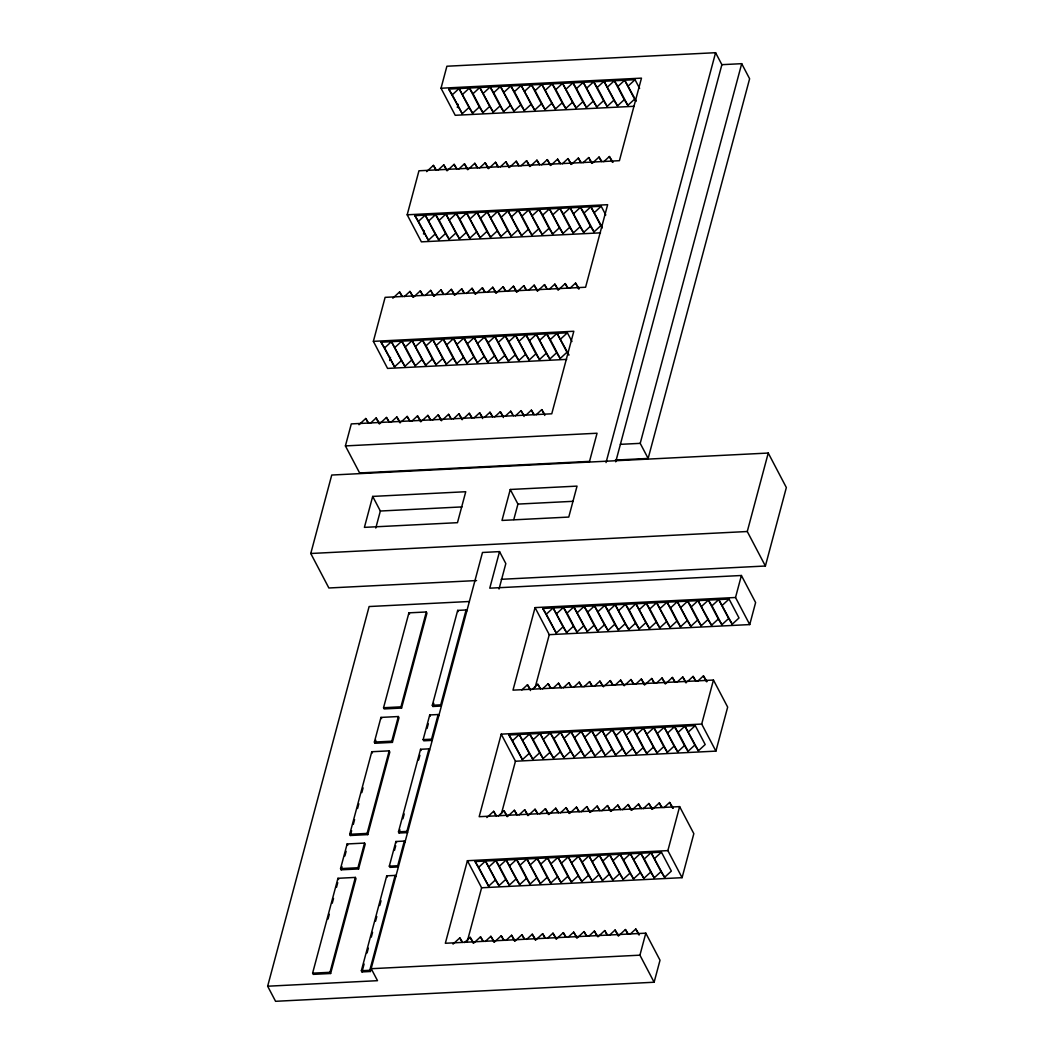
<?xml version="1.0" encoding="UTF-8"?>
<svg xmlns="http://www.w3.org/2000/svg" width="1054" height="1054" viewBox="0 0 1054 1054"><rect width="100%" height="100%" fill="white"/><g stroke="black" fill="none" stroke-linecap="round" stroke-linejoin="round"><path stroke-width="1.5" d="M476.566 580.556L328.874 587.987L310.772 553.495L331.746 475.038L768.247 453.049L786.35 487.541L765.388 566.011L501.177 579.305M589.12 461.402L359.625 472.969L345.409 445.908L351.298 423.906L551.756 413.8L573.824 331.259L373.366 341.351L385.118 297.347L585.589 287.241L607.644 204.7L407.187 214.792L418.952 170.788L619.409 160.695L641.478 78.141L441.02 88.233L446.896 66.231L715.587 52.7L721.885 64.676L615.72 461.823M389.664 360.547L390.507 357.411M423.497 234.001L424.34 230.852M457.317 107.442L458.161 104.293M372.681 496.408L364.407 527.369L457.476 522.679L465.749 491.731L372.681 496.408L380.349 511.019L375.791 528.041M467.409 860.71L481.612 887.771L682.083 877.679L667.867 850.618L467.409 860.71L445.341 943.264L645.799 933.172L660.015 960.234L654.126 982.236L275.568 1001.3L267.65 986.215L369.124 606.537L469.149 601.505M312.603 973.171L337.965 878.298L355.356 877.415L355.988 878.614L330.627 973.501L313.236 974.37L312.603 973.171L330.007 972.302L330.627 973.501M340.547 868.615L347.135 843.964L364.539 843.081L365.171 844.28L358.571 868.944L341.18 869.813L340.547 868.615L357.952 867.745L358.571 868.944M349.73 834.294L371.785 751.739L389.189 750.856L389.822 752.055L367.754 834.61L350.35 835.493L349.73 834.294L367.121 833.411L367.754 834.61M374.381 742.069L380.968 717.405L398.359 716.536L398.992 717.721L392.404 742.385L375 743.268L374.381 742.069L391.772 741.186L392.404 742.385M383.551 707.735L408.912 612.848L426.317 611.979L426.936 613.178L401.574 708.051L384.183 708.934L383.551 707.735L400.955 706.852L401.574 708.051M328.031 919.022L329.296 914.279M332.247 903.212L333.525 898.469M336.476 887.402L337.741 882.659M341.18 869.813L341.997 866.731M344.882 855.953L346.12 851.329M350.35 835.493L351.628 830.723M353.327 824.373L354.592 819.617M357.569 808.497L358.834 803.741M361.812 792.621L363.09 787.865M375 743.268L375.83 740.185M330.007 972.302L355.356 877.415M357.952 867.745L364.539 843.081M367.121 833.411L389.189 750.856M391.772 741.186L398.359 716.536M400.955 706.852L426.317 611.979M499.029 589.028L505.828 563.587L499.543 551.611L482.482 552.48L370.402 971.498L361.996 971.92L361.364 970.721L386.726 875.834L395.145 875.413L395.764 876.612M404.314 841.079L397.727 865.742L398.346 866.941L389.94 867.363L389.308 866.164L395.909 841.5L404.314 841.079L404.947 842.278M428.965 748.854L406.897 831.408L407.529 832.607L399.123 833.029L398.491 831.83L420.559 749.289L428.965 748.854L429.597 750.053M438.148 714.533L431.547 739.183L432.18 740.382L423.761 740.804L423.141 739.605L429.729 714.955L438.148 714.533L438.767 715.719M466.092 609.976L440.73 704.849L441.349 706.048L432.944 706.47L432.311 705.271L457.673 610.398L466.092 609.976L466.711 611.175M361.996 971.92L364.104 964.015M367.069 952.935L368.333 948.192M371.298 937.125L372.563 932.382M375.514 921.315L376.792 916.572M379.743 905.505L381.021 900.762M394.473 850.407L395.711 845.782M399.123 833.029L399.967 829.854M402.931 818.747L404.209 813.978M418.636 760L419.914 755.244M427.068 728.472L428.293 723.848M432.944 706.47L433.787 703.308M370.402 971.498L369.783 970.299L395.145 875.413M510.268 489.478L501.994 520.439L568.765 517.066L577.039 486.118L510.268 489.478L517.936 504.089L513.799 519.569M499.543 551.611L489.767 588.172L741.41 575.497L755.613 602.559L749.737 624.574L549.266 634.666L535.063 607.605L735.521 597.499L749.737 624.574M501.23 734.151L515.446 761.225L715.903 751.12L701.7 724.058L501.23 734.151L479.175 816.705L679.632 806.613L693.835 833.674L682.083 877.679M535.063 607.605L512.995 690.146L713.453 680.054L727.668 707.115L715.903 751.12M589.41 461.836L597.051 433.234L345.409 445.908M467.185 941.749L481.612 887.771M501.44 813.609L515.446 761.225M535.261 687.05L549.266 634.666M606.037 462.574L715.587 52.7M615.352 460.084L648.144 458.437L640.213 443.352L741.7 63.675L721.885 64.676M648.144 458.437L749.618 78.76L741.7 63.675M765.388 566.011L747.273 531.519L768.247 453.049M654.126 982.236L639.923 955.174L645.799 933.172M667.867 850.618L679.632 806.613M701.7 724.058L713.453 680.054M735.521 597.499L741.41 575.497M459.07 88.549L469.004 107.482L462.219 113.727L452.285 94.807L459.07 88.549L472.574 113.2L479.346 106.955L469.412 88.035L462.64 94.28M479.768 87.508L489.702 106.428L482.93 112.686L472.996 93.753L479.768 87.508L493.272 112.159L500.057 105.914L490.123 86.995L483.338 93.239M500.466 86.468L510.399 105.387L503.628 111.632L493.694 92.712L500.466 86.468L513.983 111.118L520.755 104.873L510.821 85.954L504.049 92.199M426.646 171.631L433.418 165.386L436.29 169.957M521.177 85.427L531.111 104.346L524.325 110.591L514.392 91.672L521.177 85.427L534.681 110.077L541.453 103.832L531.519 84.9L524.747 91.158M438.135 170.063L443.774 164.859L447.344 170.59L454.129 164.345L456.988 168.917M541.875 84.386L551.809 103.305L545.037 109.55L535.103 90.631L541.875 84.386L555.379 109.036L562.164 102.778L552.23 83.859L545.445 90.104M458.833 169.022L464.471 163.818L468.055 169.536L474.827 163.291L477.686 167.876M562.572 83.345L572.506 102.264L565.734 108.509L555.801 89.59L562.572 83.345L576.09 107.982L582.862 101.737L572.928 82.818L566.156 89.063M425.236 215.108L435.17 234.028L428.398 240.272L418.464 221.353L425.236 215.108L438.741 239.759L445.526 233.514L435.592 214.594L428.807 220.839M479.53 167.981L485.183 162.777L488.753 168.495L495.525 162.25L498.397 166.835M583.284 82.304L593.218 101.224L586.432 107.468L576.498 88.549L583.284 82.304L596.788 106.941L603.56 100.697L593.626 81.777L586.854 88.022M445.934 214.067L455.868 232.987L449.096 239.232L439.162 220.312L445.934 214.067L459.452 238.718L466.224 232.473L456.29 213.554L449.518 219.799M500.242 166.94L505.88 161.736L509.451 167.454L516.236 161.209L519.095 165.794M603.982 81.263L613.915 100.183L607.144 106.428L597.21 87.508L603.982 81.263L617.486 105.901L624.271 99.656L614.337 80.736L607.552 86.981M466.645 213.027L476.579 231.946L469.794 238.191L459.86 219.272L466.645 213.027L480.15 237.677L486.922 231.432L476.988 212.5L470.216 218.758M520.939 165.9L526.578 160.695L530.162 166.413L536.934 160.168L539.793 164.753M624.679 80.209L634.613 99.129L627.841 105.387L617.907 86.454L624.679 80.209L635.905 100.499M392.826 298.19L399.598 291.932L402.457 296.517M487.343 211.986L497.277 230.905L490.505 237.15L480.571 218.231L487.343 211.986L500.848 236.623L507.633 230.378L497.699 211.459L490.914 217.704M541.637 164.846L547.289 159.641L550.86 165.373L557.632 159.128L560.504 163.699M628.263 85.941L635.035 79.696L639.62 88.431M404.301 296.622L409.953 291.418L413.524 297.136L420.296 290.891L423.155 295.476M508.041 210.945L517.975 229.864L511.203 236.109L501.269 217.19L508.041 210.945L521.559 235.582L528.331 229.337L518.397 210.418L511.625 216.663M562.349 163.805L567.987 158.601L571.571 164.332L578.343 158.087L581.202 162.659M424.999 295.581L430.651 290.377L434.222 296.095L441.007 289.85L443.866 294.435M528.752 209.904L538.686 228.823L531.901 235.068L521.967 216.149L528.752 209.904L542.257 234.541L549.029 228.296L539.095 209.377L532.323 215.622M583.046 162.764L588.685 157.56L592.269 163.291L599.041 157.046L601.9 161.618M391.416 341.667L401.35 360.587L394.565 366.832L384.631 347.912L391.416 341.667L404.92 366.318L411.692 360.073L401.758 341.153L394.986 347.398M445.71 294.54L451.349 289.336L454.933 295.054L461.705 288.809L464.564 293.394M549.45 208.85L559.384 227.783L552.612 234.028L542.678 215.108L549.45 208.85L562.955 233.501L569.74 227.256L559.806 208.336L553.021 214.581M603.744 161.723L609.396 156.519L612.967 162.25M412.114 340.626L422.048 359.546L415.276 365.791L405.342 346.871L412.114 340.626L425.618 365.277L432.403 359.019L422.47 340.099L415.684 346.344M466.408 293.499L472.06 288.282L475.631 294.013L482.403 287.768L485.262 292.353M570.148 207.809L580.082 226.729L573.31 232.987L563.376 214.054L570.148 207.809L583.666 232.46L590.438 226.215L580.504 207.295L573.732 213.54M432.812 339.586L442.746 358.505L435.974 364.75L426.04 345.831L432.812 339.586L446.329 364.223L453.101 357.978L443.167 339.059L436.396 345.304M487.106 292.445L492.758 287.241L496.329 292.972L503.114 286.728L505.973 291.299M590.859 206.768L600.793 225.688L594.008 231.933L584.074 213.013L590.859 206.768L602.071 227.045M358.992 424.736L365.764 418.491L368.637 423.076M453.523 338.545L463.457 357.464L456.672 363.709L446.738 344.79L453.523 338.545L467.027 363.182L473.799 356.937L463.865 338.018L457.093 344.263M507.817 291.405L513.456 286.201L517.04 291.932L523.812 285.687L526.671 290.258M594.43 212.5L601.202 206.255L605.786 214.976M370.481 423.181L376.12 417.977L379.69 423.695L386.475 417.45L389.334 422.035M474.221 337.504L484.155 356.423L477.383 362.668L467.449 343.749L474.221 337.504L487.725 362.141L494.51 355.896L484.576 336.977L477.791 343.222M528.515 290.364L534.167 285.16L537.738 290.891L544.51 284.633L547.369 289.218M391.179 422.14L396.818 416.936L400.401 422.654M401.534 421.613L407.173 416.409L410.032 420.994M494.919 336.45L504.853 355.369L498.081 361.627L488.147 342.708L494.919 336.45L508.436 361.1L515.208 354.855L505.274 335.936L498.502 342.181M549.213 289.323L554.865 284.119L558.436 289.837L565.221 283.592L568.08 288.177M411.877 421.099L417.529 415.882L421.099 421.613M422.232 420.572L427.871 415.368L430.743 419.94M515.63 335.409L525.564 354.328L518.779 360.573L508.845 341.654L515.63 335.409L529.134 360.06L535.906 353.815L525.972 334.895L519.2 341.14M569.924 288.282L575.563 283.078L579.147 288.796M432.588 420.045L438.227 414.841L441.81 420.572M442.93 419.532L448.582 414.327L451.441 418.899M536.328 334.368L546.262 353.288L539.49 359.533L529.556 340.613L536.328 334.368L549.832 359.019L556.617 352.774L546.683 333.854L539.898 340.099M453.286 419.005L458.925 413.8L462.508 419.532M463.641 418.491L469.28 413.287L472.139 417.858M557.026 333.327L566.96 352.247L560.188 358.492L550.254 339.572L557.026 333.327L569.015 355.066M473.984 417.964L479.636 412.76L482.495 417.344M560.609 339.059L567.381 332.8L571.966 341.536M484.339 417.45L489.978 412.233L492.85 416.817M494.695 416.923L500.334 411.719L503.193 416.304M505.037 416.396L510.689 411.192L513.548 415.777M515.393 415.882L521.032 410.678L523.904 415.25M525.748 415.355L531.387 410.151L534.246 414.736M536.091 414.841L541.743 409.637L544.602 414.209M553.113 607.921L563.047 626.84L556.275 633.085L546.341 614.166L553.113 607.921L566.617 632.571L573.389 626.313L563.455 607.394L556.683 613.639M573.811 606.88L583.745 625.799L576.973 632.044L567.039 613.125L573.811 606.88L587.328 631.517L594.1 625.272L584.166 606.353L577.394 612.598M594.509 605.839L604.443 624.758L597.671 631.003L587.737 612.084L594.509 605.839L608.026 630.476L614.798 624.231L604.864 605.312L598.092 611.557M521.822 689.948L527.474 684.744L530.333 689.329M615.22 604.798L625.154 623.718L618.382 629.963L608.448 611.043L615.22 604.798L628.724 629.436L635.496 623.191L625.575 604.271L618.79 610.516M532.178 689.435L537.817 684.23L540.676 688.802M542.52 688.908L548.172 683.703L551.031 688.288M635.918 603.744L645.852 622.664L639.08 628.922L629.146 610.002L635.918 603.744L649.435 628.395L656.207 622.15L646.273 603.231L639.501 609.476M552.876 688.394L558.528 683.176L561.387 687.761M563.231 687.867L568.87 682.663L571.729 687.234M656.629 602.704L666.55 621.623L659.778 627.868L649.844 608.948L656.629 602.704L670.133 627.354L676.905 621.109L666.971 602.19L660.199 608.435M519.279 734.48L529.213 753.399L522.441 759.644L512.507 740.725L519.279 734.48L532.797 759.117L539.569 752.872L529.635 733.953L522.863 740.198M573.574 687.34L579.226 682.136L582.085 686.721M583.929 686.826L589.581 681.622L592.44 686.194M677.327 601.663L687.261 620.582L680.489 626.827L670.555 607.908L677.327 601.663L690.831 626.313L697.603 620.068L687.682 601.149L680.897 607.394M539.991 733.439L549.924 752.358L543.139 758.603L533.205 739.684L539.991 733.439L553.495 758.076L560.267 751.831L550.333 732.912L543.561 739.157M594.285 686.299L599.924 681.095L603.507 686.826M604.627 685.785L610.279 680.581L613.138 685.153M698.025 600.622L707.959 619.541L701.187 625.786L691.253 606.867L698.025 600.622L711.542 625.272L718.314 619.027L708.38 600.095L701.608 606.353M560.688 732.385L570.622 751.318L563.85 757.562L553.917 738.643L560.688 732.385L574.193 757.035L580.978 750.791L571.044 731.871L564.259 738.116M614.983 685.258L620.635 680.054L624.205 685.785M625.338 684.744L630.977 679.527L633.836 684.112M718.736 599.581L728.657 618.5L721.885 624.745L711.951 605.826L718.736 599.581L732.24 624.218L739.012 617.973L729.078 599.054L542.757 608.448L556.275 633.085M486.869 817.548L493.641 811.303L496.5 815.888M581.386 731.344L591.32 750.264L584.548 756.522L574.614 737.589L581.386 731.344L594.904 755.995L601.676 749.75L591.742 730.83L584.97 737.075M635.681 684.217L641.333 679.013L644.903 684.731L651.688 678.486L654.547 683.071M722.306 605.299L729.078 599.054M498.344 815.98L503.996 810.776L507.567 816.507L514.352 810.262L517.211 814.834M602.097 730.303L612.031 749.223L605.246 755.468L595.312 736.548L602.097 730.303L615.602 754.954L622.374 748.709L612.44 729.79L605.668 736.035M656.392 683.176L662.031 677.972L665.614 683.69L672.386 677.445L675.245 682.03M519.055 814.94L524.694 809.736L528.278 815.467L535.05 809.222L537.909 813.793M622.795 729.263L632.729 748.182L625.957 754.427L616.023 735.508L622.795 729.263L636.3 753.913L643.085 747.668L633.151 728.749L626.366 734.994M677.09 682.136L682.742 676.931L686.312 682.649M485.459 861.039L495.393 879.958L488.621 886.203L478.687 867.284L485.459 861.039L498.964 885.676L505.736 879.431L495.815 860.512L489.03 866.757M539.753 813.899L545.405 808.695L548.976 814.426L555.748 808.181L558.607 812.753M687.445 681.609L693.084 676.404L695.943 680.989M643.493 728.222L653.427 747.141L646.655 753.386L636.721 734.467L643.493 728.222L657.011 752.872L663.783 746.614L653.849 727.695L647.077 733.94M697.788 681.095L703.44 675.877L707.01 681.609M506.157 859.985L516.091 878.917L509.319 885.162L499.385 866.243L506.157 859.985L519.675 884.635L526.447 878.39L516.513 859.471L509.741 865.716M560.451 812.858L566.103 807.654L569.674 813.372L576.459 807.127L579.318 811.712M664.204 727.181L674.138 746.1L667.353 752.345L657.419 733.426L664.204 727.181L677.709 751.818L684.481 745.573L674.547 726.654L667.775 732.899M526.868 858.944L536.789 877.863L530.017 884.108L520.083 865.189L526.868 858.944L540.373 883.595L547.145 877.35L537.211 858.43L530.439 864.675M581.162 811.817L586.801 806.613L590.385 812.331L597.157 806.086L600.016 810.671M684.902 726.14L694.836 745.059L688.064 751.304L678.13 732.385L684.902 726.14L698.407 750.777L705.192 744.532L695.258 725.613L508.937 734.994L522.441 759.644M453.036 944.107L459.821 937.862L462.68 942.434M547.566 857.903L557.5 876.823L550.728 883.068L540.794 864.148L547.566 857.903L561.071 882.554L567.842 876.309L557.922 857.389L551.137 863.634M601.86 810.776L607.512 805.572L611.083 811.29L617.855 805.045L620.714 809.63M688.473 731.858L695.258 725.613M464.524 942.539L470.163 937.335L473.747 943.066L480.519 936.822L483.378 941.393M568.264 856.862L578.198 875.782L571.426 882.027L561.492 863.107L568.264 856.862L581.782 881.513L588.554 875.268L578.62 856.335L571.848 862.594M622.558 809.736L628.21 804.531L631.781 810.249L638.566 804.004L641.425 808.589M485.222 941.499L490.874 936.295L494.445 942.026L501.217 935.768L504.075 940.352M588.975 855.822L598.896 874.741L592.124 880.986L582.19 862.067L588.975 855.822L602.48 880.472L609.252 874.214L599.318 855.295L592.546 861.54M643.269 808.681L648.908 803.477L652.492 809.208L659.264 802.964L662.123 807.535M505.92 940.458L511.572 935.254L515.142 940.972L521.928 934.727L524.787 939.312M609.673 854.781L619.607 873.7L612.835 879.945L602.901 861.026L609.673 854.781L623.177 879.418L629.949 873.173L620.029 854.254L613.244 860.499M663.967 807.641L669.619 802.437L673.19 808.168M526.631 939.417L532.27 934.213L535.854 939.931L542.626 933.686L545.485 938.271M630.371 853.74L640.305 872.659L633.533 878.904L623.599 859.985L630.371 853.74L643.889 878.377L650.661 872.132L640.727 853.213L633.955 859.458M547.329 938.376L552.981 933.172L556.552 938.89L563.323 932.645L566.182 937.23M651.082 852.686L661.003 871.618L654.231 877.863L644.297 858.944L651.082 852.686L664.587 877.336L671.358 871.091L661.425 852.172L475.104 861.553L488.621 886.203M568.027 937.335L573.679 932.118L577.249 937.849L584.035 931.604L586.894 936.189M654.653 858.417L661.425 852.172M588.738 936.281L594.377 931.077L597.961 936.808L604.732 930.563L607.591 935.135M609.436 935.241L615.088 930.036L618.658 935.768L625.43 929.523L628.303 934.094M630.134 934.2L635.786 928.996L639.356 934.727M462.219 113.727L448.714 89.076L635.035 79.696M634.324 106.283L455.223 115.294L441.02 88.233M428.398 240.272L414.881 215.635L601.202 206.255M600.503 232.842L421.389 241.853L407.187 214.792M394.565 366.832L381.061 342.194L567.381 332.8M566.67 359.388L387.569 368.413L373.366 341.351M620.398 444.34L640.213 443.352M380.349 511.019L461.981 506.908M517.936 504.089L573.297 501.309M310.772 553.495L747.273 531.519M432.311 705.271L440.73 704.849M423.141 739.605L431.547 739.183M398.491 831.83L406.897 831.408M389.308 866.164L397.727 865.742M639.923 955.174L371.219 968.705L377.516 980.681L267.65 986.215M361.364 970.721L369.783 970.299M634.613 99.129L636.049 101.421M614.337 80.736L617.907 86.454M624.271 99.656L627.841 105.387M613.915 100.183L617.486 105.901M593.626 81.777L597.21 87.508M603.56 100.697L607.144 106.428M593.218 101.224L596.788 106.941M572.928 82.818L576.498 88.549M582.862 101.737L586.432 107.468M572.506 102.264L576.09 107.982M552.23 83.859L555.801 89.59M562.164 102.778L565.734 108.509M551.809 103.305L555.379 109.036M531.519 84.9L535.103 90.631M541.453 103.832L545.037 109.55M531.111 104.346L534.681 110.077M600.793 225.688L602.216 227.98M510.821 85.954L514.392 91.672M520.755 104.873L524.325 110.591M580.504 207.295L584.074 213.013M590.438 226.215L594.008 231.933M510.399 105.387L513.983 111.118M580.082 226.729L583.666 232.46M490.123 86.995L493.694 92.712M500.057 105.914L503.628 111.632M559.806 208.336L563.376 214.054M569.74 227.256L573.31 232.987M489.702 106.428L493.272 112.159M559.384 227.783L562.955 233.501M469.412 88.035L472.996 93.753M479.346 106.955L482.93 112.686M539.095 209.377L542.678 215.108M549.029 228.296L552.612 234.028M469.004 107.482L472.574 113.2M538.686 228.823L542.257 234.541M448.714 89.076L452.285 94.807M518.397 210.418L521.967 216.149M528.331 229.337L531.901 235.068M517.975 229.864L521.559 235.582M497.699 211.459L501.269 217.19M507.633 230.378L511.203 236.109M497.277 230.905L500.848 236.623M566.96 352.247L568.396 354.539M476.988 212.5L480.571 218.231M486.922 231.432L490.505 237.15M728.657 618.5L732.24 624.218M546.683 333.854L550.254 339.572M556.617 352.774L560.188 358.492M708.38 600.095L711.951 605.826M476.579 231.946L480.15 237.677M718.314 619.027L721.885 624.745M546.262 353.288L549.832 359.019M456.29 213.554L459.86 219.272M466.224 232.473L469.794 238.191M707.959 619.541L711.542 625.272M525.972 334.895L529.556 340.613M535.906 353.815L539.49 359.533M687.682 601.149L691.253 606.867M455.868 232.987L459.452 238.718M697.603 620.068L701.187 625.786M525.564 354.328L529.134 360.06M435.592 214.594L439.162 220.312M445.526 233.514L449.096 239.232M687.261 620.582L690.831 626.313M505.274 335.936L508.845 341.654M515.208 354.855L518.779 360.573M666.971 602.19L670.555 607.908M435.17 234.028L438.741 239.759M676.905 621.109L680.489 626.827M504.853 355.369L508.436 361.1M414.881 215.635L418.464 221.353M666.55 621.623L670.133 627.354M484.576 336.977L488.147 342.708M494.51 355.896L498.081 361.627M646.273 603.231L649.844 608.948M656.207 622.15L659.778 627.868M484.155 356.423L487.725 362.141M645.852 622.664L649.435 628.395M463.865 338.018L467.449 343.749M473.799 356.937L477.383 362.668M625.575 604.271L629.146 610.002M635.496 623.191L639.08 628.922M463.457 357.464L467.027 363.182M625.154 623.718L628.724 629.436M443.167 339.059L446.738 344.79M453.101 357.978L456.672 363.709M694.836 745.059L698.407 750.777M604.864 605.312L608.448 611.043M614.798 624.231L618.382 629.963M674.547 726.654L678.13 732.385M442.746 358.505L446.329 364.223M684.481 745.573L688.064 751.304M604.443 624.758L608.026 630.476M422.47 340.099L426.04 345.831M432.403 359.019L435.974 364.75M674.138 746.1L677.709 751.818M584.166 606.353L587.737 612.084M594.1 625.272L597.671 631.003M653.849 727.695L657.419 733.426M422.048 359.546L425.618 365.277M663.783 746.614L667.353 752.345M583.745 625.799L587.328 631.517M401.758 341.153L405.342 346.871M411.692 360.073L415.276 365.791M653.427 747.141L657.011 752.872M563.455 607.394L567.039 613.125M573.389 626.313L576.973 632.044M633.151 728.749L636.721 734.467M401.35 360.587L404.92 366.318M643.085 747.668L646.655 753.386M563.047 626.84L566.617 632.571M381.061 342.194L384.631 347.912M632.729 748.182L636.3 753.913M542.757 608.448L546.341 614.166M612.44 729.79L616.023 735.508M622.374 748.709L625.957 754.427M612.031 749.223L615.602 754.954M591.742 730.83L595.312 736.548M601.676 749.75L605.246 755.468M591.32 750.264L594.904 755.995M661.003 871.618L664.587 877.336M571.044 731.871L574.614 737.589M580.978 750.791L584.548 756.522M640.727 853.213L644.297 858.944M650.661 872.132L654.231 877.863M570.622 751.318L574.193 757.035M640.305 872.659L643.889 878.377M550.333 732.912L553.917 738.643M560.267 751.831L563.85 757.562M620.029 854.254L623.599 859.985M629.949 873.173L633.533 878.904M549.924 752.358L553.495 758.076M619.607 873.7L623.177 879.418M529.635 733.953L533.205 739.684M539.569 752.872L543.139 758.603M599.318 855.295L602.901 861.026M609.252 874.214L612.835 879.945M529.213 753.399L532.797 759.117M598.896 874.741L602.48 880.472M508.937 734.994L512.507 740.725M578.62 856.335L582.19 862.067M588.554 875.268L592.124 880.986M578.198 875.782L581.782 881.513M557.922 857.389L561.492 863.107M567.842 876.309L571.426 882.027M557.5 876.823L561.071 882.554M537.211 858.43L540.794 864.148M547.145 877.35L550.728 883.068M536.789 877.863L540.373 883.595M516.513 859.471L520.083 865.189M526.447 878.39L530.017 884.108M516.091 878.917L519.675 884.635M495.815 860.512L499.385 866.243M505.736 879.431L509.319 885.162M495.393 879.958L498.964 885.676M475.104 861.553L478.687 867.284M609.396 156.519L612.453 162.342M599.041 157.046L601.333 161.407M588.685 157.56L591.742 163.383M578.343 158.087L580.635 162.448M567.987 158.601L571.044 164.424M557.632 159.128L559.924 163.489M547.289 159.641L550.346 165.465M536.934 160.168L539.226 164.529M526.578 160.695L529.635 166.506M516.236 161.209L518.528 165.583M575.563 283.078L578.62 288.901M505.88 161.736L508.937 167.56M565.221 283.592L567.513 287.966M495.525 162.25L497.817 166.624M554.865 284.119L557.922 289.942M485.183 162.777L488.239 168.6M544.51 284.633L546.038 287.544M474.827 163.291L477.119 167.665M534.167 285.16L537.224 290.983M464.471 163.818L467.528 169.641M523.812 285.687L526.104 290.048M454.129 164.345L456.422 168.706M513.456 286.201L516.513 292.024M443.774 164.859L446.83 170.682M503.114 286.728L505.406 291.088M703.44 675.877L706.496 681.701M433.418 165.386L435.71 169.747M492.758 287.241L495.815 293.065M693.084 676.404L695.376 680.765M482.403 287.768L484.695 292.129M682.742 676.931L685.798 682.742M541.743 409.637L544.799 415.447M472.06 288.282L475.117 294.106M672.386 677.445L674.679 681.819M531.387 410.151L533.68 414.525M461.705 288.809L463.997 293.17M662.031 677.972L665.087 683.796M521.032 410.678L524.088 416.501M451.349 289.336L454.406 295.146M651.688 678.486L653.981 682.86M510.689 411.192L512.218 414.103M441.007 289.85L443.299 294.224M641.333 679.013L644.389 684.836M500.334 411.719L503.39 417.542M430.651 290.377L433.708 296.2M630.977 679.527L633.27 683.901M489.978 412.233L492.271 416.607M420.296 290.891L422.588 295.265M620.635 680.054L622.927 684.415M479.636 412.76L482.692 418.583M409.953 291.418L413.01 297.241M610.279 680.581L612.572 684.942M469.28 413.287L471.573 417.647M669.619 802.437L672.676 808.26M399.598 291.932L401.89 296.306M599.924 681.095L602.216 685.469M458.925 413.8L461.981 419.624M659.264 802.964L661.556 807.324M589.581 681.622L591.874 685.983M448.582 414.327L450.111 417.239M648.908 803.477L651.965 809.301M579.226 682.136L580.754 685.047M438.227 414.841L441.283 420.665M638.566 804.004L640.858 808.365M568.87 682.663L571.163 687.024M427.871 415.368L430.164 419.729M628.21 804.531L631.267 810.342M558.528 683.176L560.82 687.551M417.529 415.882L420.586 421.705M617.855 805.045L620.147 809.419M548.172 683.703L550.465 688.064M407.173 416.409L409.466 420.77M607.512 805.572L610.569 811.396M537.817 684.23L540.109 688.591M396.818 416.936L399.874 422.746M597.157 806.086L599.449 810.46M527.474 684.744L530.531 690.568M386.475 417.45L388.004 420.362M586.801 806.613L589.858 812.436M376.12 417.977L379.176 423.8M576.459 807.127L578.751 811.501M635.786 928.996L638.843 934.819M365.764 418.491L368.057 422.865M566.103 807.654L569.16 813.477M625.43 929.523L627.723 933.884M457.673 610.398L458.306 611.597M555.748 808.181L558.04 812.542M615.088 930.036L618.145 935.86M545.405 808.695L548.462 814.518M604.732 930.563L607.025 934.924M535.05 809.222L537.342 813.583M594.377 931.077L596.669 935.451M524.694 809.736L527.751 815.559M584.035 931.604L586.327 935.965M514.352 810.262L516.644 814.623M408.912 612.848L409.545 614.047M573.679 932.118L576.736 937.941M503.996 810.776L507.053 816.6M563.323 932.645L565.616 937.006M493.641 811.303L495.933 815.664M552.981 933.172L556.038 938.995M429.729 714.955L430.361 716.153M542.626 933.686L544.918 938.06M532.27 934.213L535.327 940.036M521.928 934.727L524.22 939.101M420.559 749.289L421.178 750.474M511.572 935.254L514.629 941.077M501.217 935.768L503.509 940.142M380.968 717.405L381.601 718.604M490.874 936.295L493.931 942.118M480.519 936.822L482.811 941.182M470.163 937.335L473.22 943.159M371.785 751.739L372.418 752.938M459.821 937.862L462.113 942.223M395.909 841.5L396.528 842.699M386.726 875.834L387.358 877.033M347.135 843.964L347.767 845.163M337.965 878.298L338.597 879.497"/></g></svg>
